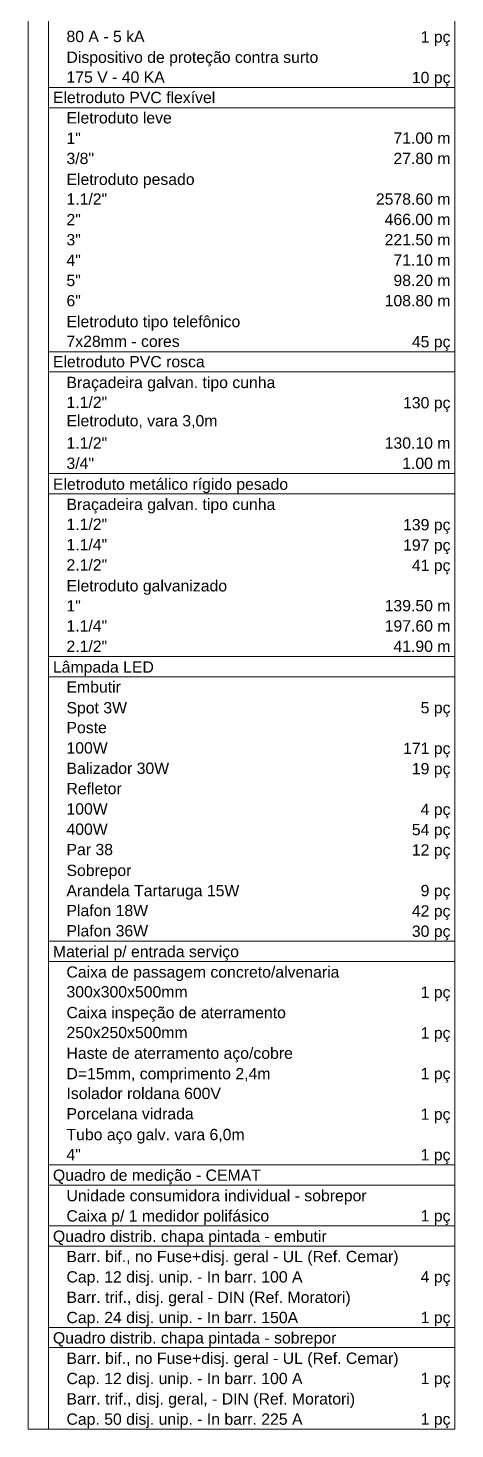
# Model space of a CAD drawing. Header units: millimetres. Extents: x -395 to 1008, y 9 to 692.
# Drawn here: x 26.18 to 30.18, y 52.34 to 65.47 of the extents above; entities that cross this region are included whole.
import ezdxf

# ---------------------------------------------------------------- set-up
doc = ezdxf.new("R2010")
doc.units = ezdxf.units.MM
doc.header["$LTSCALE"] = 0.1
doc.header["$MEASUREMENT"] = 0
doc.layers.add('.40 Interno parede', color=27, linetype='Continuous', lineweight=5)
doc.layers.add('Verde', color=7, linetype='Continuous', true_color=0x136734)
doc.styles.add('Arial', font='arial.ttf')

msp = doc.modelspace()

# ---------------------------------------------------------------- linework, layer by layer
at = {"layer": 'Verde', "color": 106, "lineweight": 9}
for p, q in [((26.181, 52.335), (26.181, 84.222)), ((30.181, 52.335), (30.181, 84.222)), ((26.372, 52.335), (26.372, 83.978)), ((26.372, 64.916), (30.181, 64.916)), ((26.372, 64.726), (30.181, 64.726)), ((26.372, 62.438), (30.181, 62.438)), ((26.372, 62.248), (30.181, 62.248)), ((26.372, 61.295), (30.181, 61.295)), ((26.372, 61.104), (30.181, 61.104)), ((26.372, 59.579), (30.181, 59.579)), ((26.372, 59.388), (30.181, 59.388)), ((26.372, 56.91), (30.181, 56.91)), ((26.372, 56.72), (30.181, 56.72)), ((26.372, 54.813), (30.181, 54.813)), ((26.372, 54.623), (30.181, 54.623)), ((26.372, 54.242), (30.181, 54.242)), ((26.372, 54.051), (30.181, 54.051)), ((26.372, 53.288), (30.181, 53.288)), ((26.372, 53.098), (30.181, 53.098)), ((26.181, 52.335), (30.181, 52.335))]:
    msp.add_line(p, q, dxfattribs=at)

# ---------------------------------------------------------------- texts
at = {"layer": '.40 Interno parede', "color": 27, "char_height": 0.1059, "line_spacing_factor": 0.9, "style": 'Arial'}
for s, insert, width, attachment_point in [('80 A - 5 kA', (26.541, 65.34), 1.43457, 7), ('1 pç', (30.139, 65.305), 0.54814, 9), ('Dispositivo de proteção contra surto', (26.541, 65.114), 4.62626, 7), ('175 V - 40 KA', (26.541, 64.959), 1.80556, 7), ('10 pç', (30.139, 64.924), 0.70942, 9), ('Eletroduto PVC flexível', (26.414, 64.768), 2.98199, 7), ('Eletroduto leve', (26.541, 64.577), 1.93456, 7), ('1"', (26.541, 64.387), 0.26423, 7), ('71.00 m', (30.139, 64.387), 1.04785, 9), ('3/8"', (26.541, 64.196), 0.50608, 7), ('27.80 m', (30.139, 64.196), 1.04785, 9), ('Eletroduto pesado', (26.541, 63.97), 2.35398, 7), ('1.1/2"', (26.541, 63.815), 0.74794, 7), ('2578.60 m', (30.139, 63.815), 1.37042, 9), ('2"', (26.541, 63.624), 0.26423, 7), ('466.00 m', (30.139, 63.624), 1.20914, 9), ('3"', (26.541, 63.434), 0.26423, 7), ('221.50 m', (30.139, 63.434), 1.20914, 9), ('4"', (26.541, 63.243), 0.26423, 7), ('71.10 m', (30.139, 63.243), 1.04785, 9), ('5"', (26.541, 63.052), 0.26423, 7), ('98.20 m', (30.139, 63.052), 1.04785, 9), ('6"', (26.541, 62.862), 0.26423, 7), ('108.80 m', (30.139, 62.862), 1.20914, 9), ('Eletroduto tipo telefônico', (26.541, 62.636), 3.19212, 7), ('7x28mm - cores', (26.541, 62.481), 2.07885, 7), ('45 pç', (30.139, 62.446), 0.70942, 9), ('Eletroduto PVC rosca', (26.414, 62.29), 2.78856, 7), ('Braçadeira galvan. tipo cunha', (26.541, 62.064), 3.83698, 7), ('1.1/2"', (26.541, 61.909), 0.74794, 7), ('130 pç', (30.139, 61.874), 0.87071, 9), ('Eletroduto, vara 3,0m', (26.541, 61.718), 2.77256, 7), ('1.1/2"', (26.541, 61.527), 0.74794, 7), ('130.10 m', (30.139, 61.527), 1.20914, 9), ('3/4"', (26.541, 61.337), 0.50608, 7), ('1.00 m', (30.139, 61.337), 0.88657, 9), ('Eletroduto metálico rígido pesado', (26.414, 61.111), 4.32041, 7), ('Braçadeira galvan. tipo cunha', (26.541, 60.921), 3.83698, 7), ('1.1/2"', (26.541, 60.765), 0.74794, 7), ('139 pç', (30.139, 60.73), 0.87071, 9), ('1.1/4"', (26.541, 60.574), 0.74794, 7), ('197 pç', (30.139, 60.539), 0.87071, 9), ('2.1/2"', (26.541, 60.384), 0.74794, 7), ('41 pç', (30.139, 60.349), 0.70942, 9), ('Eletroduto galvanizado', (26.541, 60.158), 2.95041, 7), ('1"', (26.541, 60.002), 0.26423, 7), ('139.50 m', (30.139, 60.002), 1.20914, 9), ('1.1/4"', (26.541, 59.812), 0.74794, 7), ('197.60 m', (30.139, 59.812), 1.20914, 9), ('2.1/2"', (26.541, 59.621), 0.74794, 7), ('41.90 m', (30.139, 59.621), 1.04785, 9), ('Lâmpada LED', (26.414, 59.396), 1.85399, 7), ('Embutir', (26.541, 59.24), 0.99914, 7), ('Spot 3W', (26.541, 59.014), 1.11214, 7), ('5 pç', (30.139, 59.014), 0.54814, 9), ('Poste', (26.541, 58.859), 0.74157, 7), ('100W', (26.541, 58.668), 0.75757, 7), ('171 pç', (30.139, 58.633), 0.87071, 9), ('Balizador 30W', (26.541, 58.477), 1.88585, 7), ('19 pç', (30.139, 58.442), 0.70942, 9), ('Refletor', (26.541, 58.287), 1.01542, 7), ('100W', (26.541, 58.096), 0.75757, 7), ('4 pç', (30.139, 58.061), 0.54814, 9), ('400W', (26.541, 57.906), 0.75757, 7), ('54 pç', (30.139, 57.871), 0.70942, 9), ('Par 38', (26.541, 57.715), 0.85442, 7), ('12 pç', (30.139, 57.68), 0.70942, 9), ('Sobrepor', (26.541, 57.489), 1.19299, 7), ('Arandela Tartaruga 15W', (26.541, 57.299), 3.17556, 7), ('9 pç', (30.139, 57.299), 0.54814, 9), ('Plafon 18W', (26.541, 57.143), 1.49914, 7), ('42 pç', (30.139, 57.108), 0.70942, 9), ('Plafon 36W', (26.541, 56.953), 1.49914, 7), ('30 pç', (30.139, 56.918), 0.70942, 9), ('Material p/ entrada serviço', (26.414, 56.727), 3.41713, 7), ('Caixa de passagem concreto/alvenaria', (26.541, 56.536), 5.0134, 7), ('300x300x500mm', (26.541, 56.381), 2.2247, 7), ('1 pç', (30.139, 56.346), 0.54814, 9), ('Caixa inspeção de aterramento', (26.541, 56.155), 4.03012, 7), ('250x250x500mm', (26.541, 55.999), 2.2247, 7), ('1 pç', (30.139, 55.964), 0.54814, 9), ('Haste de aterramento aço/cobre', (26.541, 55.774), 4.15898, 7), ('D=15mm, comprimento 2,4m', (26.541, 55.583), 3.74706, 7), ('1 pç', (30.139, 55.583), 0.54814, 9), ('Isolador roldana 600V', (26.541, 55.428), 2.83755, 7), ('Porcelana vidrada', (26.541, 55.237), 2.33756, 7), ('1 pç', (30.139, 55.202), 0.54814, 9), ('Tubo aço galv. vara 6,0m', (26.541, 55.011), 3.27227, 7), ('4"', (26.541, 54.856), 0.26423, 7), ('1 pç', (30.139, 54.821), 0.54814, 9), ('Quadro de medição - CEMAT', (26.414, 54.63), 3.81984, 7), ('Unidade consumidora individual - sobrepor', (26.541, 54.439), 5.51312, 7), ('Caixa p/ 1 medidor polifásico', (26.541, 54.249), 3.72355, 7), ('1 pç', (30.139, 54.249), 0.54814, 9), ('Quadro distrib. chapa pintada - embutir', (26.414, 54.058), 5.0294, 7), ('Barr. bif., no Fuse+disj. geral - UL (Ref. Cemar)', (26.541, 53.868), 6.10005, 7), ('Cap. 12 disj. unip. - In barr. 100 A', (26.541, 53.677), 4.33626, 7), ('4 pç', (30.139, 53.677), 0.54814, 9), ('Barr. trif., disj. geral - DIN (Ref. Moratori)', (26.541, 53.486), 5.22085, 7), ('Cap. 24 disj. unip. - In barr. 150A', (26.541, 53.296), 4.25569, 7), ('1 pç', (30.139, 53.296), 0.54814, 9), ('Quadro distrib. chapa pintada - sobrepor', (26.414, 53.105), 5.20697, 7), ('Barr. bif., no Fuse+disj. geral - UL (Ref. Cemar)', (26.541, 52.914), 6.10005, 7), ('Cap. 12 disj. unip. - In barr. 100 A', (26.541, 52.724), 4.33626, 7), ('1 pç', (30.139, 52.724), 0.54814, 9), ('Barr. trif., disj. geral, - DIN (Ref. Moratori)', (26.541, 52.533), 5.30142, 7), ('Cap. 50 disj. unip. - In barr. 225 A', (26.541, 52.343), 4.33626, 7), ('1 pç', (30.139, 52.343), 0.54814, 9)]:
    msp.add_mtext(s, dxfattribs=dict(at, insert=insert, width=width, attachment_point=attachment_point))

doc.saveas('drawing.dxf')
